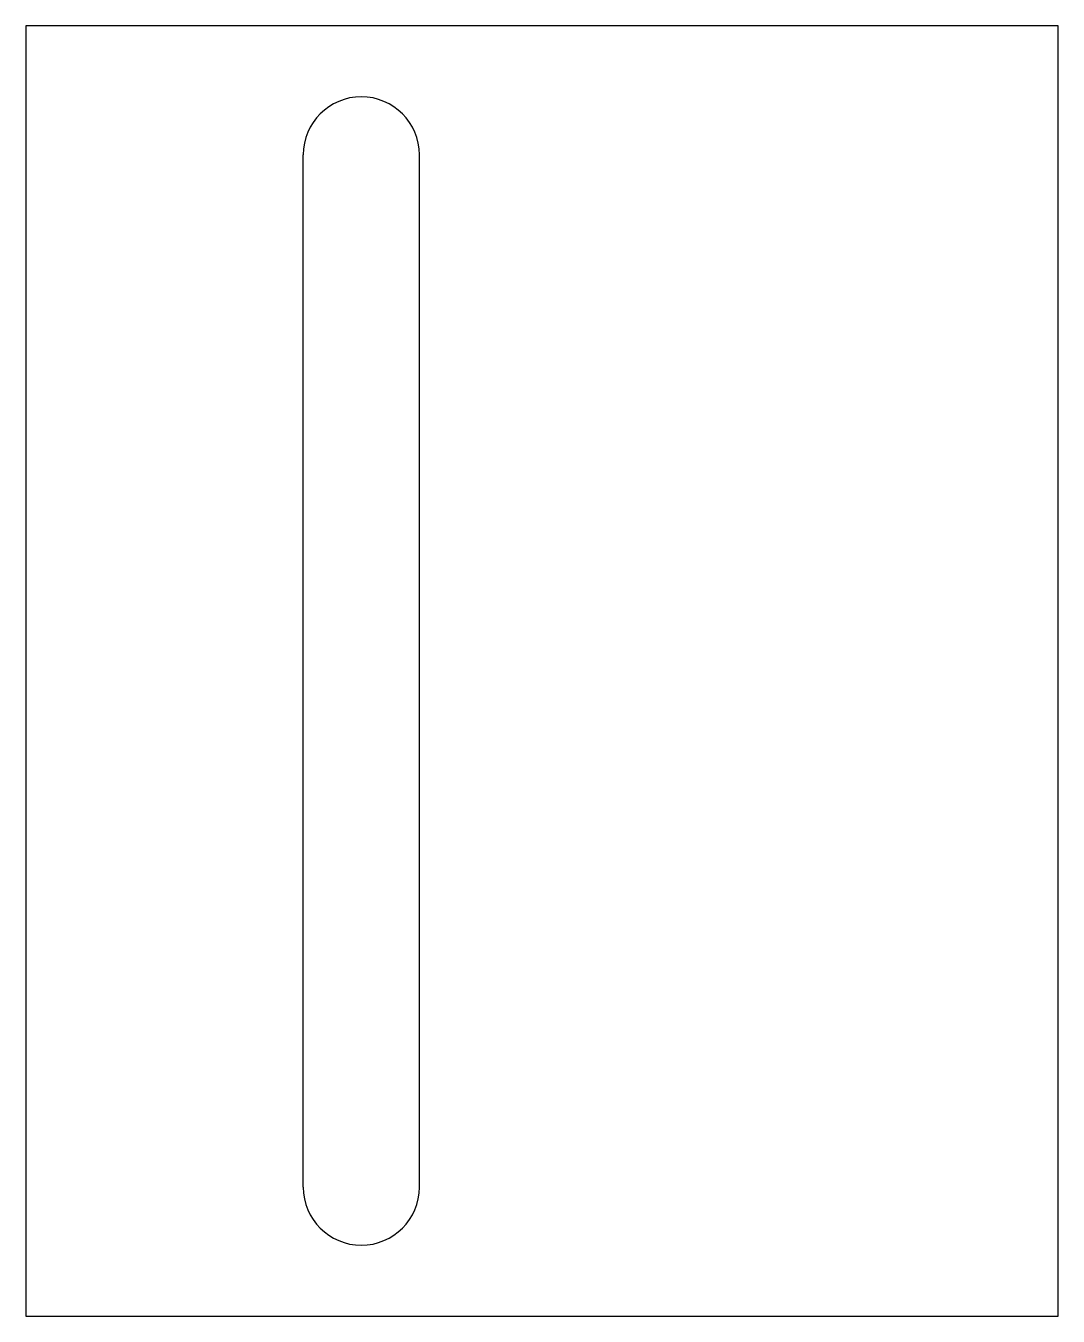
# Model space of a CAD drawing. Header units: millimetres. Extents: x 0 to 40, y 0 to 50.
import ezdxf

# ---------------------------------------------------------------- set-up
doc = ezdxf.new("R2010")
doc.units = ezdxf.units.MM
doc.layers.add('PERCAGE', color=1, linetype='Continuous')
doc.layers.add('REFERENCE_AILE_NE_PAS_DECOUPER', color=8, linetype='Continuous')

msp = doc.modelspace()

# ---------------------------------------------------------------- linework, layer by layer
at = {"layer": 'PERCAGE'}
for p, q in [((10.75, 5), (10.75, 45)), ((15.25, 5), (15.25, 45))]:
    msp.add_line(p, q, dxfattribs=at)
for centre, start, end in [((13, 45), 0, 180), ((13, 5), 180, 360)]:
    msp.add_arc(centre, 2.25, start, end, dxfattribs=at)
at = {"layer": 'REFERENCE_AILE_NE_PAS_DECOUPER'}
msp.add_lwpolyline([(0, 0), (40, 0), (40, 50), (0, 50)], close=True, dxfattribs=at)

doc.saveas('drawing.dxf')
